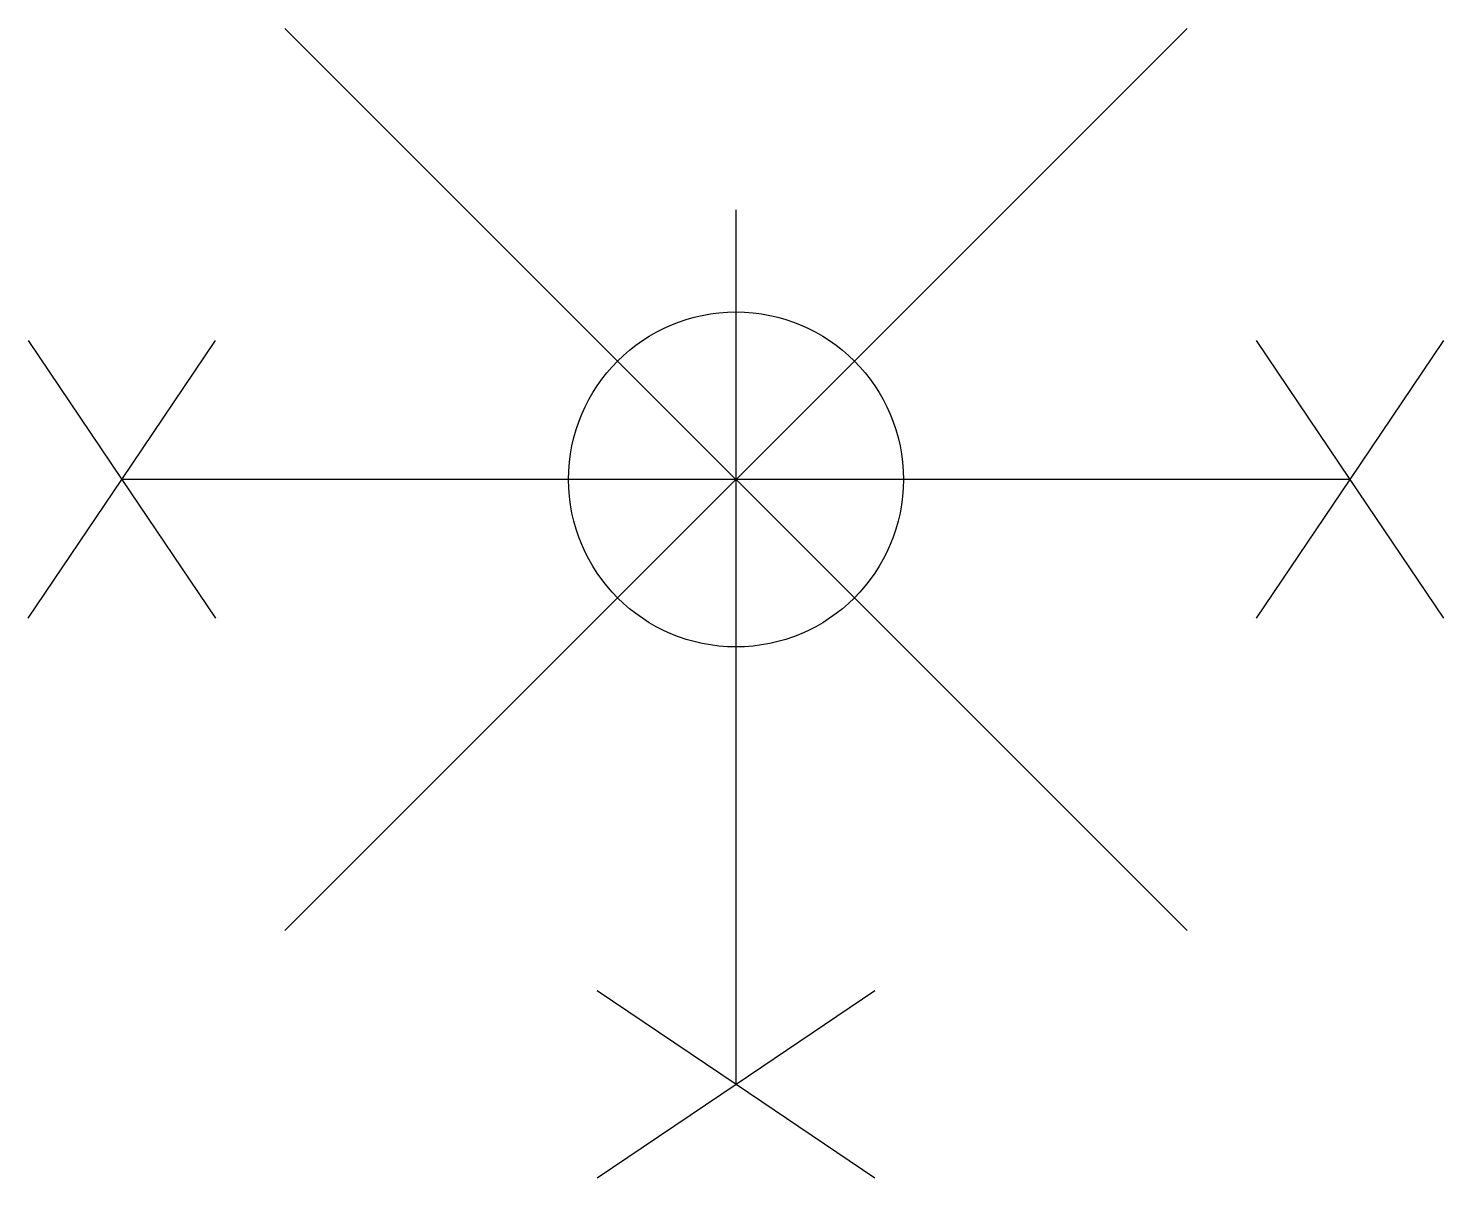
# Model space of a CAD drawing. Extents: x -5.1 to 5.1, y -5 to 3.2.
import ezdxf

# ---------------------------------------------------------------- set-up
doc = ezdxf.new("R2010")
doc.units = 0
doc.header["$LTSCALE"] = 0.2

msp = doc.modelspace()

# ---------------------------------------------------------------- linework, layer by layer
for p, q in [((3.232, -3.232), (-3.232, 3.232)), ((-3.232, -3.232), (3.232, 3.232))]:
    msp.add_line(p, q)
at = {"flags": 128}
for points in [[(0, -4.332), (0, 1.932)], [(-5.071, 0.995), (-4.4, 0), (-3.729, -0.995)], [(-5.071, -0.995), (-4.4, 0), (-3.729, 0.995)], [(5.071, -0.995), (4.4, 0), (3.729, 0.995)], [(3.729, -0.995), (4.4, 0), (5.071, 0.995)], [(4.4, 0), (0, 0), (-4.4, 0)], [(-0.995, -5.003), (0, -4.332), (0.995, -3.661)], [(-0.995, -3.661), (0, -4.332), (0.995, -5.003)]]:
    msp.add_lwpolyline(points, dxfattribs=at)
msp.add_circle((0, 0), 1.2)

doc.saveas('drawing.dxf')
